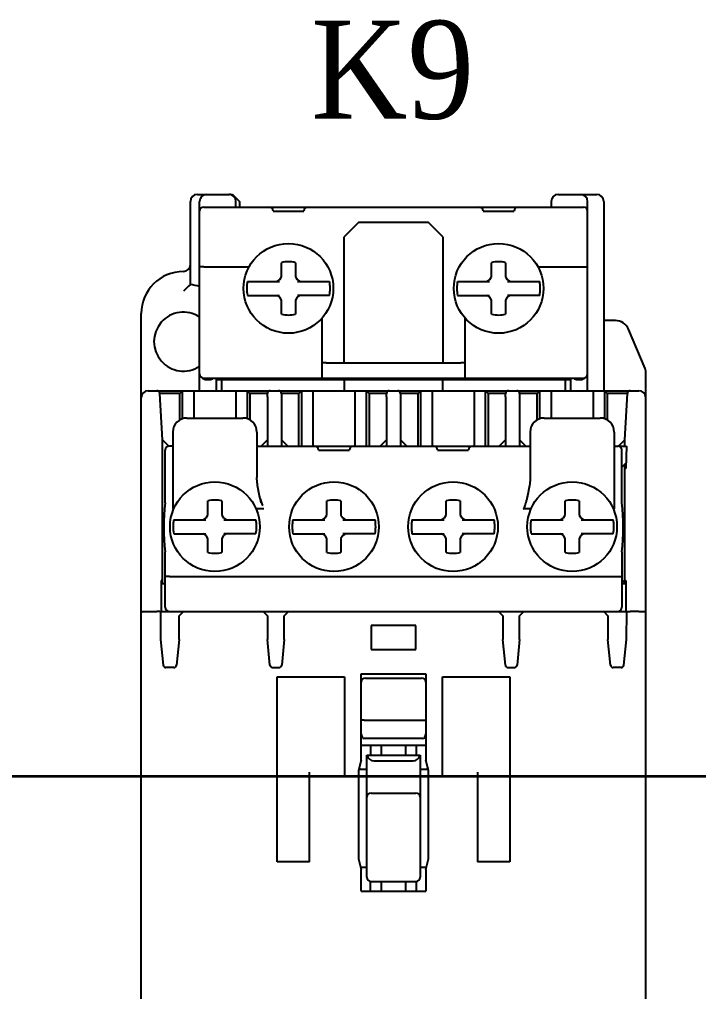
# Model space of a CAD drawing. Header units: millimetres. Extents: x 0 to 19090, y 0 to 12100.
# Drawn here: x 17350.8 to 17399.3, y 10679.5 to 10748.9 of the extents above; entities that cross this region are included whole.
import ezdxf

# ---------------------------------------------------------------- set-up
doc = ezdxf.new("R2010")
doc.units = ezdxf.units.MM
doc.header["$MEASUREMENT"] = 0
doc.layers.add('mang', color=4, linetype='Continuous')
doc.layers.add('NetDam', color=7, linetype='Continuous', lineweight=35)
doc.styles.add('HOATBF.shx', font='', dxfattribs={"width": 0.9})
doc.styles.get('HOATBF.shx').set_extended_font_data('.VnAvant')

msp = doc.modelspace()

# ---------------------------------------------------------------- linework, layer by layer
at = {"color": 7, "linetype": 'Continuous'}
for p, q in [((17363.492, 10736.375), (17365.785, 10736.375)), ((17366.139, 10736.229), (17366.492, 10735.875)), ((17389.242, 10736.375), (17391.992, 10736.375)), ((17362.992, 10729.944), (17362.992, 10735.875)), ((17363.642, 10722.375), (17363.642, 10735.875)), ((17363.942, 10735.475), (17391.042, 10735.475)), ((17366.242, 10735.475), (17366.242, 10735.875)), ((17366.492, 10735.875), (17366.492, 10735.475)), ((17388.742, 10735.875), (17388.742, 10735.475)), ((17391.342, 10722.375), (17391.342, 10735.875)), ((17392.492, 10735.875), (17392.492, 10722.375)), ((17368.892, 10735.175), (17371.092, 10735.175)), ((17383.892, 10735.175), (17386.092, 10735.175)), ((17374.992, 10734.375), (17373.942, 10733.325)), ((17379.992, 10734.375), (17374.992, 10734.375)), ((17381.042, 10733.325), (17379.992, 10734.375)), ((17373.942, 10733.325), (17373.942, 10724.375)), ((17381.042, 10724.375), (17381.042, 10733.325)), ((17363.942, 10731.206), (17367.182, 10731.206)), ((17369.492, 10730.508), (17369.492, 10731.508)), ((17370.492, 10731.508), (17370.492, 10730.508)), ((17384.492, 10730.508), (17384.492, 10731.508)), ((17385.492, 10731.508), (17385.492, 10730.508)), ((17387.802, 10731.206), (17391.042, 10731.206)), ((17369.37, 10730.297), (17369.492, 10730.508)), ((17370.492, 10730.508), (17370.614, 10730.297)), ((17384.37, 10730.297), (17384.492, 10730.508)), ((17385.492, 10730.508), (17385.614, 10730.297)), ((17367.059, 10730.175), (17369.349, 10730.175)), ((17369.159, 10730.175), (17369.37, 10730.297)), ((17370.614, 10730.297), (17370.825, 10730.175)), ((17370.636, 10730.175), (17372.926, 10730.175)), ((17382.059, 10730.175), (17384.349, 10730.175)), ((17384.159, 10730.175), (17384.37, 10730.297)), ((17385.614, 10730.297), (17385.825, 10730.175)), ((17385.636, 10730.175), (17387.926, 10730.175)), ((17367.059, 10729.175), (17369.349, 10729.175)), ((17369.37, 10729.053), (17369.159, 10729.175)), ((17369.492, 10728.842), (17369.37, 10729.053)), ((17370.614, 10729.053), (17370.492, 10728.842)), ((17370.825, 10729.175), (17370.614, 10729.053)), ((17372.926, 10729.175), (17370.636, 10729.175)), ((17382.059, 10729.175), (17384.349, 10729.175)), ((17384.37, 10729.053), (17384.159, 10729.175)), ((17384.492, 10728.842), (17384.37, 10729.053)), ((17385.614, 10729.053), (17385.492, 10728.842)), ((17385.825, 10729.175), (17385.614, 10729.053)), ((17387.926, 10729.175), (17385.636, 10729.175)), ((17369.492, 10727.842), (17369.492, 10728.842)), ((17370.492, 10728.842), (17370.492, 10727.842)), ((17373.942, 10728.725), (17373.992, 10728.725)), ((17384.492, 10727.842), (17384.492, 10728.842)), ((17385.492, 10728.842), (17385.492, 10727.842)), ((17359.492, 10661.875), (17359.492, 10727.875)), ((17372.392, 10723.275), (17372.392, 10727.558)), ((17382.592, 10727.558), (17382.592, 10723.275)), ((17393.333, 10727.375), (17392.492, 10727.375)), ((17395.452, 10723.969), (17394.252, 10726.769)), ((17372.692, 10724.375), (17382.292, 10724.375)), ((17395.492, 10661.875), (17395.492, 10723.772)), ((17363.942, 10723.275), (17391.042, 10723.275)), ((17364.142, 10723.175), (17364.342, 10723.175)), ((17364.842, 10723.275), (17364.842, 10722.375)), ((17364.842, 10723.175), (17390.142, 10723.175)), ((17365.242, 10722.375), (17365.242, 10723.175)), ((17366.242, 10723.275), (17366.242, 10723.175)), ((17366.442, 10723.275), (17366.442, 10723.175)), ((17368.442, 10723.275), (17368.442, 10723.175)), ((17370.042, 10723.275), (17370.042, 10723.175)), ((17373.992, 10722.375), (17373.992, 10723.275)), ((17380.992, 10723.275), (17380.992, 10722.375)), ((17384.942, 10723.175), (17384.942, 10723.275)), ((17386.542, 10723.275), (17386.542, 10723.175)), ((17388.542, 10723.275), (17388.542, 10723.175)), ((17388.742, 10723.175), (17388.742, 10723.275)), ((17389.742, 10723.175), (17389.742, 10722.375)), ((17390.142, 10722.375), (17390.142, 10723.275)), ((17390.642, 10723.175), (17390.842, 10723.175)), ((17359.992, 10722.375), (17394.992, 10722.375)), ((17360.992, 10718.875), (17360.803, 10722.186)), ((17362.242, 10722.175), (17360.804, 10722.175)), ((17362.242, 10722.175), (17362.442, 10722.375)), ((17362.242, 10720.291), (17362.242, 10722.175)), ((17362.442, 10720.377), (17362.442, 10722.375)), ((17363.242, 10722.375), (17363.242, 10720.425)), ((17366.242, 10722.375), (17366.242, 10720.425)), ((17367.042, 10722.375), (17367.042, 10720.377)), ((17367.042, 10722.375), (17367.242, 10722.175)), ((17367.242, 10722.175), (17367.242, 10720.291)), ((17368.492, 10722.175), (17367.242, 10722.175)), ((17368.492, 10721.938), (17368.492, 10722.175)), ((17369.492, 10722.175), (17369.492, 10721.938)), ((17370.742, 10722.175), (17369.492, 10722.175)), ((17370.742, 10722.175), (17370.942, 10722.375)), ((17370.742, 10718.425), (17370.742, 10722.175)), ((17370.942, 10718.425), (17370.942, 10722.375)), ((17371.742, 10722.375), (17371.742, 10718.425)), ((17374.742, 10722.375), (17374.742, 10718.425)), ((17375.542, 10722.375), (17375.542, 10718.425)), ((17375.542, 10722.375), (17375.742, 10722.175)), ((17375.742, 10722.175), (17375.742, 10718.425)), ((17376.992, 10722.175), (17375.742, 10722.175)), ((17376.992, 10721.938), (17376.992, 10722.175)), ((17377.992, 10722.175), (17377.992, 10721.938)), ((17379.242, 10722.175), (17377.992, 10722.175)), ((17379.242, 10722.175), (17379.442, 10722.375)), ((17379.242, 10718.425), (17379.242, 10722.175)), ((17379.442, 10718.425), (17379.442, 10722.375)), ((17380.242, 10722.375), (17380.242, 10718.425)), ((17383.242, 10722.375), (17383.242, 10718.425)), ((17384.042, 10722.375), (17384.042, 10718.425)), ((17384.042, 10722.375), (17384.242, 10722.175)), ((17384.242, 10722.175), (17384.242, 10718.425)), ((17385.492, 10722.175), (17384.242, 10722.175)), ((17385.492, 10721.938), (17385.492, 10722.175)), ((17386.492, 10722.175), (17386.492, 10721.938)), ((17387.742, 10722.175), (17386.492, 10722.175)), ((17387.742, 10722.175), (17387.942, 10722.375)), ((17387.742, 10720.291), (17387.742, 10722.175)), ((17387.942, 10720.377), (17387.942, 10722.375)), ((17388.742, 10722.375), (17388.742, 10720.425)), ((17391.742, 10722.375), (17391.742, 10720.425)), ((17392.542, 10722.375), (17392.542, 10720.377)), ((17392.542, 10722.375), (17392.742, 10722.175)), ((17392.742, 10722.175), (17392.742, 10720.291)), ((17394.181, 10722.175), (17392.742, 10722.175)), ((17393.992, 10718.875), (17394.182, 10722.186)), ((17368.492, 10721.935), (17368.492, 10718.425)), ((17369.492, 10721.935), (17369.492, 10718.425)), ((17376.992, 10721.935), (17376.992, 10718.425)), ((17377.992, 10721.935), (17377.992, 10718.425)), ((17385.492, 10721.935), (17385.492, 10718.425)), ((17386.492, 10721.935), (17386.492, 10718.425)), ((17362.742, 10720.425), (17366.742, 10720.425)), ((17388.242, 10720.425), (17392.242, 10720.425)), ((17361.742, 10719.425), (17361.742, 10713.942)), ((17367.742, 10719.425), (17367.742, 10716.179)), ((17387.242, 10719.425), (17387.242, 10716.179)), ((17393.242, 10719.425), (17393.242, 10713.942)), ((17360.992, 10708.625), (17360.992, 10718.875)), ((17361.446, 10718.421), (17360.992, 10718.875)), ((17368.492, 10718.875), (17368.042, 10718.425)), ((17369.942, 10718.425), (17369.492, 10718.875)), ((17376.992, 10718.875), (17376.542, 10718.425)), ((17378.442, 10718.425), (17377.992, 10718.875)), ((17385.492, 10718.875), (17385.042, 10718.425)), ((17386.942, 10718.425), (17386.492, 10718.875)), ((17393.992, 10718.875), (17393.542, 10718.425)), ((17393.992, 10718.425), (17393.992, 10718.875)), ((17361.192, 10714.375), (17361.192, 10718.125)), ((17361.742, 10718.425), (17361.492, 10718.425)), ((17367.742, 10718.425), (17387.242, 10718.425)), ((17372.142, 10718.125), (17374.342, 10718.125)), ((17380.642, 10718.125), (17382.842, 10718.125)), ((17393.242, 10718.425), (17393.492, 10718.425)), ((17393.605, 10718.425), (17394.122, 10718.425)), ((17393.792, 10714.375), (17393.792, 10718.125)), ((17394.122, 10718.425), (17394.064, 10716.825)), ((17393.792, 10716.925), (17394.078, 10717.211)), ((17393.992, 10708.625), (17393.992, 10717.125)), ((17393.993, 10716.825), (17394.004, 10717.137)), ((17394.064, 10716.825), (17393.993, 10716.825)), ((17364.242, 10713.508), (17364.242, 10714.508)), ((17365.242, 10714.508), (17365.242, 10713.508)), ((17372.742, 10713.508), (17372.742, 10714.508)), ((17373.742, 10714.508), (17373.742, 10713.508)), ((17381.242, 10713.508), (17381.242, 10714.508)), ((17382.242, 10714.508), (17382.242, 10713.508)), ((17389.742, 10713.508), (17389.742, 10714.508)), ((17390.742, 10714.508), (17390.742, 10713.508)), ((17361.742, 10713.992), (17361.826, 10713.992)), ((17368.242, 10713.942), (17367.659, 10713.942)), ((17387.326, 10713.942), (17386.742, 10713.942)), ((17393.159, 10713.992), (17393.242, 10713.992)), ((17361.809, 10713.175), (17364.099, 10713.175)), ((17363.909, 10713.175), (17364.12, 10713.297)), ((17364.12, 10713.297), (17364.242, 10713.508)), ((17365.242, 10713.508), (17365.364, 10713.297)), ((17365.364, 10713.297), (17365.575, 10713.175)), ((17365.386, 10713.175), (17367.676, 10713.175)), ((17370.309, 10713.175), (17372.599, 10713.175)), ((17372.409, 10713.175), (17372.62, 10713.297)), ((17372.62, 10713.297), (17372.742, 10713.508)), ((17373.742, 10713.508), (17373.864, 10713.297)), ((17373.864, 10713.297), (17374.075, 10713.175)), ((17373.886, 10713.175), (17376.176, 10713.175)), ((17378.809, 10713.175), (17381.099, 10713.175)), ((17380.909, 10713.175), (17381.12, 10713.297)), ((17381.12, 10713.297), (17381.242, 10713.508)), ((17382.242, 10713.508), (17382.364, 10713.297)), ((17382.364, 10713.297), (17382.575, 10713.175)), ((17382.386, 10713.175), (17384.676, 10713.175)), ((17387.309, 10713.175), (17389.599, 10713.175)), ((17389.409, 10713.175), (17389.62, 10713.297)), ((17389.62, 10713.297), (17389.742, 10713.508)), ((17390.742, 10713.508), (17390.864, 10713.297)), ((17390.864, 10713.297), (17391.075, 10713.175)), ((17390.886, 10713.175), (17393.176, 10713.175)), ((17361.809, 10712.175), (17364.099, 10712.175)), ((17364.12, 10712.053), (17363.909, 10712.175)), ((17364.242, 10711.842), (17364.12, 10712.053)), ((17364.242, 10710.842), (17364.242, 10711.842)), ((17365.364, 10712.053), (17365.242, 10711.842)), ((17365.242, 10711.842), (17365.242, 10710.842)), ((17365.575, 10712.175), (17365.364, 10712.053)), ((17367.676, 10712.175), (17365.386, 10712.175)), ((17370.309, 10712.175), (17372.599, 10712.175)), ((17372.62, 10712.053), (17372.409, 10712.175)), ((17372.742, 10711.842), (17372.62, 10712.053)), ((17372.742, 10710.842), (17372.742, 10711.842)), ((17373.864, 10712.053), (17373.742, 10711.842)), ((17373.742, 10711.842), (17373.742, 10710.842)), ((17374.075, 10712.175), (17373.864, 10712.053)), ((17376.176, 10712.175), (17373.886, 10712.175)), ((17378.809, 10712.175), (17381.099, 10712.175)), ((17381.12, 10712.053), (17380.909, 10712.175)), ((17381.242, 10711.842), (17381.12, 10712.053)), ((17381.242, 10710.842), (17381.242, 10711.842)), ((17382.364, 10712.053), (17382.242, 10711.842)), ((17382.242, 10711.842), (17382.242, 10710.842)), ((17382.575, 10712.175), (17382.364, 10712.053)), ((17384.676, 10712.175), (17382.386, 10712.175)), ((17387.309, 10712.175), (17389.599, 10712.175)), ((17389.62, 10712.053), (17389.409, 10712.175)), ((17389.742, 10711.842), (17389.62, 10712.053)), ((17389.742, 10710.842), (17389.742, 10711.842)), ((17390.864, 10712.053), (17390.742, 10711.842)), ((17390.742, 10711.842), (17390.742, 10710.842)), ((17391.075, 10712.175), (17390.864, 10712.053)), ((17393.176, 10712.175), (17390.886, 10712.175)), ((17361.192, 10706.925), (17361.192, 10710.875)), ((17393.792, 10710.875), (17393.792, 10706.925)), ((17361.492, 10709.125), (17393.492, 10709.125)), ((17393.792, 10708.675), (17393.992, 10708.875)), ((17360.909, 10708.825), (17360.92, 10706.625)), ((17360.992, 10708.825), (17360.909, 10708.825)), ((17360.91, 10708.625), (17361.192, 10708.625)), ((17393.792, 10708.625), (17394.074, 10708.625)), ((17393.992, 10708.825), (17394.075, 10708.825)), ((17394.075, 10708.825), (17394.064, 10706.625)), ((17359.992, 10706.625), (17360.603, 10706.625)), ((17360.849, 10706.625), (17360.859, 10704.625)), ((17360.849, 10706.625), (17394.135, 10706.625)), ((17362.192, 10706.325), (17362.492, 10706.625)), ((17362.192, 10704.625), (17362.192, 10706.325)), ((17368.192, 10706.625), (17368.492, 10706.325)), ((17368.492, 10706.325), (17368.492, 10704.625)), ((17369.692, 10706.325), (17369.992, 10706.625)), ((17369.692, 10704.625), (17369.692, 10706.325)), ((17384.992, 10706.625), (17385.292, 10706.325)), ((17385.292, 10706.325), (17385.292, 10704.625)), ((17386.492, 10706.325), (17386.792, 10706.625)), ((17386.492, 10704.625), (17386.492, 10706.325)), ((17392.492, 10706.625), (17392.792, 10706.325)), ((17392.792, 10706.325), (17392.792, 10704.625)), ((17394.125, 10704.625), (17394.135, 10706.625)), ((17394.992, 10706.625), (17394.381, 10706.625)), ((17375.892, 10705.625), (17375.892, 10703.925)), ((17379.092, 10705.625), (17375.892, 10705.625)), ((17379.092, 10703.925), (17379.092, 10705.625)), ((17360.859, 10704.625), (17360.813, 10704.625)), ((17360.859, 10704.625), (17361.051, 10702.804)), ((17362.192, 10704.625), (17362.01, 10702.805)), ((17368.674, 10702.805), (17368.492, 10704.625)), ((17369.692, 10704.625), (17369.51, 10702.805)), ((17385.474, 10702.805), (17385.292, 10704.625)), ((17386.492, 10704.625), (17386.31, 10702.805)), ((17392.974, 10702.805), (17392.792, 10704.625)), ((17393.934, 10702.804), (17394.125, 10704.625)), ((17394.172, 10704.625), (17394.125, 10704.625)), ((17375.892, 10703.925), (17379.092, 10703.925)), ((17361.811, 10702.625), (17361.15, 10702.625)), ((17368.873, 10702.625), (17369.311, 10702.625)), ((17385.673, 10702.625), (17386.111, 10702.625)), ((17393.835, 10702.625), (17393.173, 10702.625)), ((17369.192, 10688.775), (17369.192, 10701.975)), ((17369.192, 10701.975), (17373.992, 10701.975)), ((17373.992, 10701.975), (17373.992, 10694.875)), ((17375.192, 10696.025), (17375.192, 10702.175)), ((17375.192, 10702.175), (17379.792, 10702.175)), ((17379.792, 10702.175), (17379.792, 10696.025)), ((17380.992, 10694.875), (17380.992, 10701.975)), ((17380.992, 10701.975), (17385.792, 10701.975)), ((17385.792, 10701.975), (17385.792, 10688.775)), ((17375.492, 10701.875), (17379.492, 10701.875)), ((17375.392, 10698.875), (17379.592, 10698.875)), ((17379.792, 10697.075), (17375.192, 10697.075)), ((17379.592, 10697.575), (17375.392, 10697.575)), ((17375.842, 10697.075), (17375.842, 10696.375)), ((17376.642, 10696.375), (17376.642, 10697.075)), ((17378.342, 10697.075), (17378.342, 10696.375)), ((17379.142, 10696.375), (17379.142, 10697.075)), ((17375.592, 10687.675), (17375.592, 10696.375)), ((17375.592, 10696.375), (17379.392, 10696.375)), ((17379.392, 10696.375), (17379.392, 10687.675)), ((17375.192, 10696.025), (17374.992, 10695.275)), ((17376.092, 10695.975), (17378.892, 10695.975)), ((17379.992, 10695.275), (17379.792, 10696.025)), ((17371.492, 10688.775), (17371.492, 10695.175)), ((17374.992, 10695.275), (17374.992, 10688.975)), ((17375.019, 10695.375), (17375.542, 10695.375)), ((17375.042, 10695.462), (17375.042, 10695.375)), ((17375.142, 10695.375), (17375.045, 10695.472)), ((17379.442, 10695.375), (17379.966, 10695.375)), ((17379.842, 10695.375), (17379.94, 10695.472)), ((17379.942, 10695.462), (17379.942, 10695.375)), ((17379.992, 10688.975), (17379.992, 10695.275)), ((17383.492, 10695.175), (17383.492, 10688.775)), ((17373.992, 10694.875), (17371.492, 10694.875)), ((17383.492, 10694.875), (17380.992, 10694.875)), ((17375.892, 10693.675), (17379.092, 10693.675)), ((17371.492, 10688.775), (17369.192, 10688.775)), ((17374.992, 10688.975), (17375.192, 10688.225)), ((17379.792, 10688.225), (17379.992, 10688.975)), ((17385.792, 10688.775), (17383.492, 10688.775)), ((17375.542, 10688.375), (17375.152, 10688.375)), ((17375.192, 10686.675), (17375.192, 10688.225)), ((17379.832, 10688.375), (17379.442, 10688.375)), ((17379.792, 10688.225), (17379.792, 10686.675)), ((17375.842, 10686.675), (17375.842, 10687.379)), ((17375.842, 10687.375), (17379.142, 10687.375)), ((17376.642, 10686.675), (17376.642, 10687.375)), ((17378.342, 10687.375), (17378.342, 10686.675)), ((17379.142, 10686.675), (17379.142, 10687.379)), ((17375.192, 10686.675), (17379.792, 10686.675))]:
    msp.add_line(p, q, dxfattribs=at)
for centre in [(17369.992, 10729.675), (17384.992, 10729.675), (17364.742, 10712.675), (17373.242, 10712.675), (17381.742, 10712.675), (17390.242, 10712.675)]:
    msp.add_circle(centre, 3.2, dxfattribs=at)
for centre, radius, start, end in [((17363.492, 10735.875), 0.5, 90, 180), ((17364.142, 10735.875), 0.5, 90, 180), ((17365.742, 10735.875), 0.5, 0, 90), ((17365.785, 10735.875), 0.5, 45, 90), ((17389.242, 10735.875), 0.5, 90, 180), ((17390.842, 10735.875), 0.5, 0, 90), ((17391.992, 10735.875), 0.5, 0, 90), ((17363.942, 10735.175), 0.3, 90, 180), ((17368.592, 10735.175), 0.3, 0, 90), ((17371.392, 10735.175), 0.3, 90, 180), ((17383.592, 10735.175), 0.3, 0, 90), ((17386.392, 10735.175), 0.3, 90, 180), ((17391.042, 10735.175), 0.3, 0, 90), ((17362.492, 10731.375), 0.5, 270, 359.99999), ((17369.992, 10729.675), 1.9, 74.74248, 105.25752), ((17384.992, 10729.675), 1.9, 74.74248, 105.25752), ((17362.492, 10727.875), 3, 90, 180), ((17370.504, 10721.442), 11.345, 131.45988, 134.92389), ((17362.492, 10725.875), 4.1, 73.70876, 82.99527), ((17369.992, 10729.675), 2.976, 170.32743, 189.67257), ((17369.992, 10729.675), 2.976, 350.32743, 9.67257), ((17384.992, 10729.675), 2.976, 170.32743, 189.67257), ((17384.992, 10729.675), 2.976, 350.32743, 9.67257), ((17362.492, 10725.875), 2.1, 56.76499, 303.23501), ((17369.992, 10729.675), 1.9, 254.74248, 285.25752), ((17384.992, 10729.675), 1.9, 254.74248, 285.25752), ((17393.333, 10726.375), 1, 23.19859, 90), ((17363.942, 10723.575), 0.3, 180, 270), ((17391.042, 10723.575), 0.3, 270, 0), ((17394.992, 10723.772), 0.5, 0, 23.19859), ((17364.142, 10723.675), 0.5, 226.6856, 270), ((17364.342, 10723.675), 0.5, 270, 306.7506), ((17370.042, 10723.675), 0.5, 270, 306.82949), ((17384.942, 10723.675), 0.5, 233.17025, 270), ((17390.642, 10723.675), 0.5, 233.2494, 270), ((17390.842, 10723.675), 0.5, 270, 313.3144), ((17359.992, 10721.875), 0.5, 90, 180), ((17360.603, 10722.175), 0.2, 3.27049, 90), ((17368.692, 10722.175), 0.2, 90, 180), ((17369.292, 10722.175), 0.2, 0, 90), ((17377.192, 10722.175), 0.2, 90, 180), ((17377.792, 10722.175), 0.2, 0, 90), ((17385.692, 10722.175), 0.2, 90, 180), ((17386.292, 10722.175), 0.2, 0, 90), ((17394.381, 10722.175), 0.2, 90.00002, 176.72951), ((17394.992, 10721.875), 0.5, 0, 90), ((17368.683, 10721.935), 0.19, 178.95677, 180.0273), ((17369.302, 10721.935), 0.19, 359.9727, 1.04323), ((17377.183, 10721.935), 0.19, 178.95677, 180.0273), ((17377.802, 10721.935), 0.19, 359.9727, 1.04323), ((17385.683, 10721.935), 0.19, 178.95677, 180.0273), ((17386.302, 10721.935), 0.19, 359.9727, 1.04323), ((17362.742, 10719.425), 1, 90, 180), ((17366.742, 10719.425), 1, 0, 90), ((17388.242, 10719.425), 1, 90, 180), ((17392.242, 10719.425), 1, 0, 90), ((17361.492, 10718.125), 0.3, 90, 180), ((17371.842, 10718.125), 0.3, 0, 90), ((17374.642, 10718.125), 0.3, 90, 180), ((17380.342, 10718.125), 0.3, 0, 90), ((17383.142, 10718.125), 0.3, 90, 180), ((17393.5, 10718.145), 0.278, 67.91859, 91.63944), ((17393.492, 10718.125), 0.3, 0, 67.96842), ((17364.742, 10712.675), 1.9, 74.74248, 105.25752), ((17373.242, 10712.675), 1.9, 74.74248, 105.25752), ((17381.742, 10712.675), 1.9, 74.74248, 105.25752), ((17390.242, 10712.675), 1.9, 74.74248, 105.25752), ((17376.455, 10712.625), 15.363, 173.45849, 186.54097), ((17378.53, 10712.625), 15.363, 353.45903, 6.54151), ((17364.742, 10712.675), 2.976, 170.32743, 189.67257), ((17364.742, 10712.675), 2.976, 350.32743, 9.67257), ((17373.242, 10712.675), 2.976, 170.32743, 189.67257), ((17373.242, 10712.675), 2.976, 350.32743, 9.67257), ((17381.742, 10712.675), 2.976, 170.32743, 189.67257), ((17381.742, 10712.675), 2.976, 350.32743, 9.67257), ((17390.242, 10712.675), 2.976, 170.32743, 189.67257), ((17390.242, 10712.675), 2.976, 350.32743, 9.67257), ((17364.742, 10712.675), 1.9, 254.74248, 285.25752), ((17373.242, 10712.675), 1.9, 254.74248, 285.25752), ((17381.742, 10712.675), 1.9, 254.74248, 285.25752), ((17390.242, 10712.675), 1.9, 254.74248, 285.25752), ((17361.492, 10706.925), 0.3, 180, 270), ((17393.492, 10706.925), 0.3, 270, 0), ((17361.811, 10702.825), 0.2, 270, 354.28941), ((17368.873, 10702.825), 0.2, 185.71059, 270), ((17369.311, 10702.825), 0.2, 270, 354.28941), ((17385.673, 10702.825), 0.2, 185.71059, 270), ((17386.111, 10702.825), 0.2, 270, 354.28941), ((17393.173, 10702.825), 0.2, 185.71059, 270), ((17375.492, 10701.575), 0.3, 90, 180), ((17379.492, 10701.575), 0.3, 0, 90), ((17375.542, 10695.675), 0.3, 269.99991, 279.58965), ((17379.442, 10695.675), 0.3, 260.41101, 270.00008), ((17375.892, 10693.375), 0.3, 90, 180), ((17379.092, 10693.375), 0.3, 0, 90), ((17375.542, 10688.075), 0.3, 80.41101, 90.00008), ((17379.442, 10688.075), 0.3, 89.99991, 99.60256), ((17375.892, 10687.675), 0.3, 180, 270), ((17379.092, 10687.675), 0.3, 270, 0)]:
    msp.add_arc(centre, radius, start, end, dxfattribs=at)
for centre, major_axis, ratio, start_param, end_param in [((17393.605, 10716.425), (2.8, 0), 0.714286, 1.570796, 1.610998), ((17368.242, 10719.679), (0.059, 5.467), 0.091445, -3.52854, -3.141593), ((17386.742, 10719.679), (0, 5.737), 0.087156, -3.141593, -2.754645), ((17361.25, 10702.825), (0.2, 0), 0.998384, 3.246183, 4.712389), ((17393.735, 10702.825), (-0.2, 0), 0.998384, 7.853982, 9.320187), ((17375.392, 10697.908), (0, 0.333), 0.6, -4.712389, -3.141593), ((17379.592, 10697.908), (0, 0.333), 0.6, -3.141593, -1.570796), ((17376.092, 10696.475), (0.5, 0), 1, -2.940235, -1.570796), ((17378.892, 10696.475), (0.5, 0), 1, -1.570796, -0.201358)]:
    msp.add_ellipse(centre, major_axis=major_axis, ratio=ratio, start_param=start_param, end_param=end_param, dxfattribs=at)
for points, knots in [([(17363.942, 10731.206), (17363.923, 10731.206), (17363.885, 10731.205), (17363.829, 10731.205), (17363.778, 10731.203), (17363.733, 10731.201), (17363.7, 10731.199), (17363.679, 10731.197), (17363.666, 10731.195), (17363.656, 10731.194), (17363.649, 10731.192), (17363.645, 10731.191), (17363.642, 10731.189), (17363.642, 10731.188)], [0, 0, 0, 0, 0.194101, 0.380719, 0.552715, 0.703498, 0.827352, 0.87769, 0.919663, 0.952917, 0.977218, 0.992576, 1, 1, 1, 1]), ([(17391.042, 10731.206), (17391.062, 10731.206), (17391.1, 10731.205), (17391.156, 10731.205), (17391.207, 10731.203), (17391.252, 10731.201), (17391.285, 10731.199), (17391.306, 10731.197), (17391.319, 10731.195), (17391.329, 10731.194), (17391.336, 10731.192), (17391.34, 10731.191), (17391.342, 10731.189), (17391.342, 10731.188)], [0, 0, 0, 0, 0.194101, 0.380719, 0.552715, 0.703498, 0.827352, 0.87769, 0.919663, 0.952917, 0.977218, 0.992576, 1, 1, 1, 1]), ([(17372.692, 10724.375), (17372.673, 10724.375), (17372.635, 10724.375), (17372.579, 10724.374), (17372.528, 10724.372), (17372.483, 10724.37), (17372.45, 10724.368), (17372.429, 10724.366), (17372.416, 10724.364), (17372.406, 10724.363), (17372.399, 10724.361), (17372.395, 10724.36), (17372.392, 10724.358), (17372.392, 10724.357)], [0, 0, 0, 0, 0.194101, 0.380719, 0.552715, 0.703498, 0.827352, 0.87769, 0.919663, 0.952917, 0.977218, 0.992576, 1, 1, 1, 1]), ([(17382.592, 10724.357), (17382.592, 10724.358), (17382.59, 10724.36), (17382.586, 10724.361), (17382.579, 10724.363), (17382.569, 10724.364), (17382.556, 10724.366), (17382.535, 10724.368), (17382.502, 10724.37), (17382.457, 10724.372), (17382.406, 10724.374), (17382.35, 10724.375), (17382.312, 10724.375), (17382.292, 10724.375)], [0, 0, 0, 0, 0.007424, 0.022782, 0.047083, 0.080337, 0.12231, 0.172648, 0.296502, 0.447285, 0.619281, 0.805899, 1, 1, 1, 1]), ([(17368.054, 10714.366), (17368.038, 10714.441), (17368.003, 10714.591), (17367.948, 10714.815), (17367.895, 10715.039), (17367.83, 10715.34), (17367.779, 10715.643), (17367.748, 10715.949), (17367.742, 10716.102), (17367.742, 10716.179)], [0, 0, 0, 0, 0.125, 0.250008, 0.375007, 0.500012, 0.749983, 0.874994, 1, 1, 1, 1]), ([(17387.242, 10716.179), (17387.242, 10716.102), (17387.236, 10715.949), (17387.206, 10715.643), (17387.154, 10715.34), (17387.09, 10715.039), (17387.037, 10714.815), (17386.982, 10714.591), (17386.947, 10714.441), (17386.931, 10714.366)], [0, 0, 0, 0, 0.125006, 0.250017, 0.499988, 0.624993, 0.749992, 0.875, 1, 1, 1, 1]), ([(17393.792, 10714.375), (17393.792, 10714.376), (17393.791, 10714.378), (17393.789, 10714.379), (17393.787, 10714.38)], [0, 0, 0, 0, 0.389095, 1, 1, 1, 1]), ([(17361.492, 10709.125), (17361.473, 10709.125), (17361.434, 10709.125), (17361.379, 10709.125), (17361.335, 10709.125), (17361.302, 10709.124), (17361.281, 10709.124), (17361.261, 10709.124), (17361.244, 10709.124), (17361.229, 10709.123), (17361.218, 10709.123), (17361.21, 10709.123), (17361.205, 10709.123), (17361.202, 10709.123), (17361.198, 10709.123), (17361.196, 10709.123), (17361.194, 10709.122), (17361.193, 10709.122), (17361.192, 10709.122), (17361.192, 10709.122)], [0, 0, 0, 0, 0.195342, 0.383101, 0.556044, 0.634844, 0.707507, 0.773336, 0.831705, 0.882061, 0.923926, 0.94155, 0.956909, 0.969969, 0.9807, 0.989079, 0.995084, 0.998713, 1, 1, 1, 1]), ([(17393.492, 10709.125), (17393.512, 10709.125), (17393.55, 10709.125), (17393.606, 10709.125), (17393.65, 10709.125), (17393.682, 10709.124), (17393.704, 10709.124), (17393.724, 10709.124), (17393.741, 10709.124), (17393.756, 10709.123), (17393.767, 10709.123), (17393.775, 10709.123), (17393.779, 10709.123), (17393.783, 10709.123), (17393.786, 10709.123), (17393.789, 10709.123), (17393.791, 10709.122), (17393.792, 10709.122), (17393.792, 10709.122), (17393.792, 10709.122)], [0, 0, 0, 0, 0.195342, 0.383101, 0.556044, 0.634844, 0.707507, 0.773336, 0.831705, 0.882061, 0.923926, 0.94155, 0.956909, 0.969969, 0.9807, 0.989079, 0.995084, 0.998713, 1, 1, 1, 1]), ([(17359.492, 10706.603), (17359.492, 10706.604), (17359.493, 10706.605), (17359.496, 10706.606), (17359.503, 10706.608), (17359.515, 10706.61), (17359.532, 10706.612), (17359.553, 10706.614), (17359.578, 10706.615), (17359.607, 10706.617), (17359.653, 10706.619), (17359.718, 10706.622), (17359.803, 10706.623), (17359.896, 10706.625), (17359.96, 10706.625), (17359.992, 10706.625)], [0, 0, 0, 0, 0.002447, 0.006624, 0.021566, 0.04566, 0.078817, 0.120769, 0.171139, 0.229457, 0.295173, 0.446233, 0.618555, 0.805535, 1, 1, 1, 1]), ([(17360.803, 10706.617), (17360.803, 10706.618), (17360.801, 10706.618), (17360.797, 10706.619), (17360.791, 10706.62), (17360.784, 10706.62), (17360.776, 10706.621), (17360.761, 10706.622), (17360.739, 10706.623), (17360.71, 10706.624), (17360.676, 10706.625), (17360.641, 10706.625), (17360.616, 10706.625), (17360.603, 10706.625)], [0, 0, 0, 0, 0.010653, 0.029747, 0.057354, 0.093302, 0.137301, 0.188976, 0.313489, 0.46246, 0.630608, 0.811939, 1, 1, 1, 1]), ([(17394.182, 10706.617), (17394.182, 10706.618), (17394.184, 10706.618), (17394.188, 10706.619), (17394.193, 10706.62), (17394.2, 10706.62), (17394.209, 10706.621), (17394.224, 10706.622), (17394.246, 10706.623), (17394.275, 10706.624), (17394.308, 10706.625), (17394.344, 10706.625), (17394.369, 10706.625), (17394.381, 10706.625)], [0, 0, 0, 0, 0.010653, 0.029747, 0.057353, 0.093299, 0.137297, 0.18897, 0.313478, 0.462446, 0.630594, 0.811929, 1, 1, 1, 1]), ([(17394.992, 10706.625), (17395.025, 10706.625), (17395.089, 10706.625), (17395.181, 10706.623), (17395.267, 10706.622), (17395.332, 10706.619), (17395.378, 10706.617), (17395.407, 10706.615), (17395.432, 10706.614), (17395.453, 10706.612), (17395.469, 10706.61), (17395.481, 10706.608), (17395.488, 10706.606), (17395.492, 10706.605), (17395.492, 10706.604), (17395.492, 10706.603)], [0, 0, 0, 0, 0.194465, 0.381445, 0.553767, 0.704827, 0.770543, 0.828861, 0.879231, 0.921183, 0.95434, 0.978434, 0.993376, 0.997553, 1, 1, 1, 1]), ([(17375.392, 10698.875), (17375.379, 10698.875), (17375.354, 10698.875), (17375.317, 10698.874), (17375.283, 10698.872), (17375.253, 10698.87), (17375.228, 10698.868), (17375.21, 10698.865), (17375.199, 10698.863), (17375.194, 10698.861), (17375.192, 10698.859), (17375.192, 10698.858)], [0, 0, 0, 0, 0.193279, 0.3791, 0.550354, 0.700519, 0.823977, 0.916257, 0.974429, 0.99069, 1, 1, 1, 1]), ([(17379.592, 10698.875), (17379.605, 10698.875), (17379.631, 10698.875), (17379.668, 10698.874), (17379.702, 10698.872), (17379.732, 10698.87), (17379.757, 10698.868), (17379.775, 10698.865), (17379.786, 10698.863), (17379.791, 10698.861), (17379.792, 10698.859), (17379.792, 10698.858)], [0, 0, 0, 0, 0.193279, 0.3791, 0.550354, 0.700519, 0.823977, 0.916257, 0.974429, 0.99069, 1, 1, 1, 1])]:
    msp.add_open_spline(points, degree=3, knots=knots, dxfattribs=at)
at = {"layer": 'NetDam', "color": 0}
msp.add_line((16945.092, 10694.875), (17475.092, 10694.875), dxfattribs=at)

# ---------------------------------------------------------------- texts
at = {"layer": 'mang', "color": 0, "insert": (17371.614, 10748.78), "char_height": 7, "width": 21.32394, "attachment_point": 1, "style": 'HOATBF.shx'}
msp.add_mtext('{\\fTimes New Roman|b0|i0|c0|p18;\\C1;K9}', dxfattribs=at)

doc.saveas('drawing.dxf')
